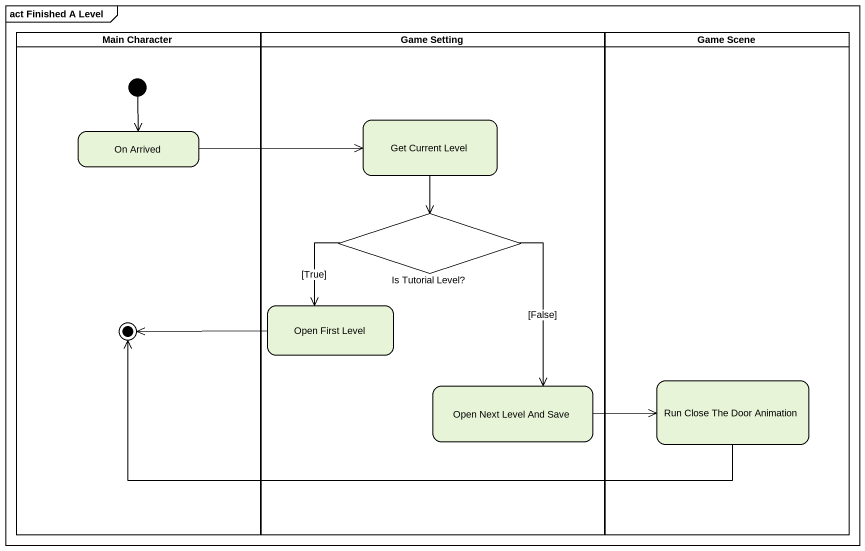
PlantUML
@startuml
mainframe act Finished A Level
hide empty description
state "Main Character" as Main_Character <<partition>> {
  state "On Arrived" as On_Arrived
  state final1 <<end>>
  [*] --> On_Arrived
}
state "Game Setting" as Game_Setting <<partition>> {
  state "Get Current Level" as Get_Current_Level
  state "Is Tutorial Level?" as Is_Tutorial_Level <<choice>>
  state "Open First Level" as Open_First_Level
  state "Open Next Level And Save" as Open_Next_Level_And_Save
}
state "Game Scene" as Game_Scene <<partition>> {
  state "Run Close The Door Animation" as Run_Close_The_Door_Animation
}
On_Arrived -right-> Get_Current_Level
Get_Current_Level --> Is_Tutorial_Level
Is_Tutorial_Level --> Open_First_Level : [True]
Is_Tutorial_Level --> Open_Next_Level_And_Save : [False]
Open_First_Level -left-> final1
Open_Next_Level_And_Save -right-> Run_Close_The_Door_Animation
Run_Close_The_Door_Animation -left-> final1
@enduml
